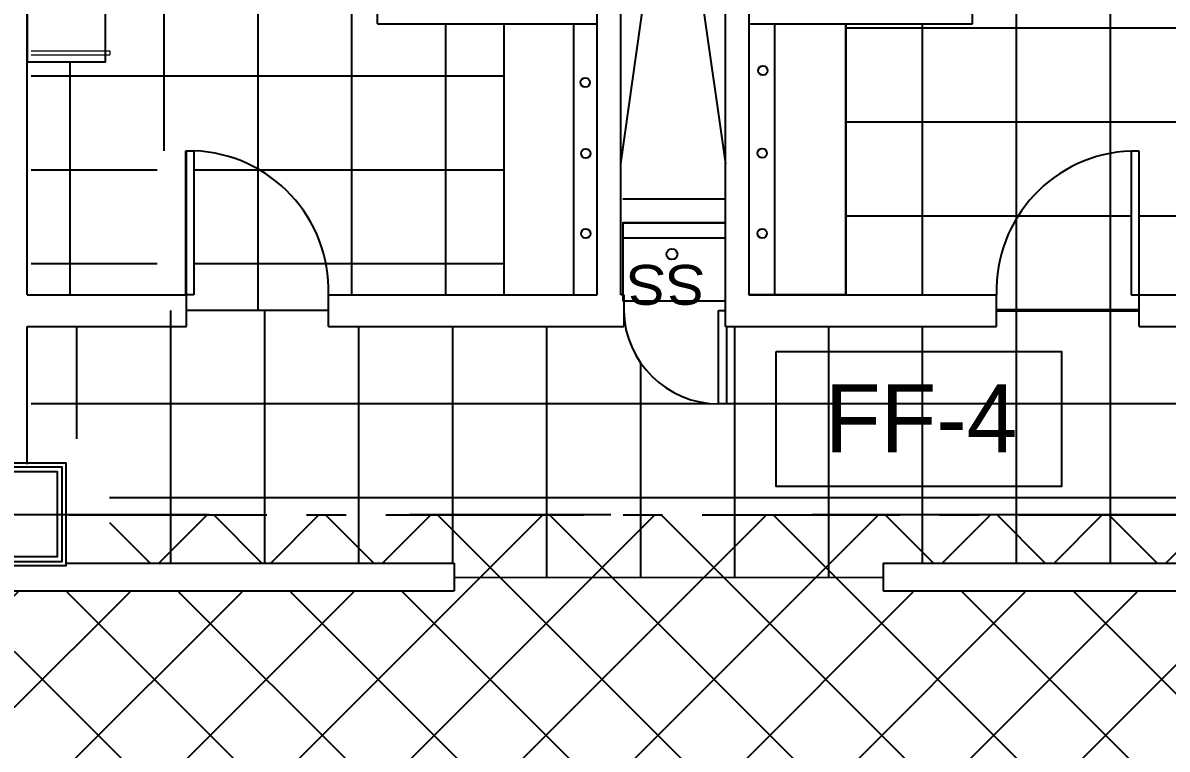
# Model space of a CAD drawing. Header units: millimetres. Extents: x 2148 to 2681, y 758 to 986.
# Drawn here: x 2612.526 to 2616.141, y 946.229 to 948.525 of the extents above; entities that cross this region are included whole.
import ezdxf

# ---------------------------------------------------------------- set-up
doc = ezdxf.new("R2010")
doc.units = ezdxf.units.MM
doc.linetypes.add('CENTER', pattern=[2, 1.25, -0.25, 0.25, -0.25])
doc.linetypes.add('CENTER2', pattern=[28.575, 19.05, -3.175, 3.175, -3.175])
for name, color, linetype in [('4', 4, 'Continuous'), ('COLUMN', 7, 'Continuous'), ('D', 1, 'Continuous'), ('DR', 7, 'Continuous'), ('ELAYOUT', 4, 'Continuous'), ('hacht', 8, 'Continuous'), ('HATCH', 8, 'Continuous'), ('S-COLS', 6, 'Continuous'), ('S_GRID LINES', 252, 'Continuous')]:
    doc.layers.add(name, color=color, linetype=linetype)
doc.styles.add('MMTX$0$ESMX$0$X-OPTA1D', font='x-opta1d')
pattern_1 = [(0, (42558.11878, 2063.27436), (0, 0.296875), []), (90, (42558.11878, 2063.27436), (-0.296875, 2e-17), [])]
pattern_2 = [(0, (82437.9097, 3047.26358), (0, 0.296875), []), (90, (82437.9097, 3047.26358), (-0.296875, 2e-17), [])]

msp = doc.modelspace()

# ---------------------------------------------------------------- hatches: boundary and pattern name
at = {"layer": 'D', "ltscale": 0.5}
h = msp.add_hatch(dxfattribs=at)
h.set_pattern_fill('NET', color=8, scale=2, angle=135, style=0)
h.set_pattern_definition([(135, (82133.1097, 3047.26358), (-0.1767766953, -0.1767766953), []), (225, (82133.1097, 3047.26358), (0.1767766953, -0.1767766953), [])])
h.paths.add_polyline_path([(2612.7996228, 946.969311), (2612.7996228, 946.8169233), (2613.8883764, 946.8169233), (2613.8883764, 946.7264349), (2612.4989709, 946.7264349), (2612.4989709, 945.4564674), (2616.9989709, 945.4564674), (2616.9989709, 946.7276861), (2616.8506564, 946.7276861), (2616.8506564, 946.7264349), (2616.3212811, 946.7264349), (2616.3212811, 946.7258152), (2615.2439429, 946.7258152), (2615.2439429, 946.8163036), (2615.2934318, 946.8163036), (2615.2934318, 946.8169233), (2616.7477563, 946.8169233), (2616.7477563, 946.969311)])
at = {"layer": 'hacht', "ltscale": 0.05}
h = msp.add_hatch(dxfattribs=at)
h.set_pattern_fill('NET', color=256, scale=2.375, style=0)
h.set_pattern_definition(pattern_2)
h.paths.add_polyline_path([(2613.4764025, 949.608491), (2613.5014025, 949.608491), (2613.5014025, 949.633491), (2613.9014025, 949.633491, 0.378950784), (2613.5014025, 950.008491), (2613.4764025, 950.008491), (2613.4764025, 950.4326617), (2613.4466668, 950.4326617), (2613.0466668, 950.4326617), (2612.55239, 950.4326617), (2612.55239, 950.3415499), (2612.7875558, 950.3415499), (2612.7875558, 949.9338362), (2612.8009959, 949.9338362), (2612.8009959, 949.9213362), (2612.7875558, 949.9213362), (2612.7875558, 949.4300491), (2612.8009959, 949.4300491), (2612.8009959, 949.4175491), (2612.7875558, 949.4175491), (2612.7875558, 948.9361779), (2612.8009959, 948.9361779), (2612.8009959, 948.9236779), (2612.7875558, 948.9236779), (2612.7875558, 948.4361779), (2612.8009959, 948.4361779), (2612.8009959, 948.4236779), (2612.7875558, 948.4236779), (2612.7875558, 948.4014659), (2612.55239, 948.4014659), (2612.55239, 947.6650508), (2612.9507242, 947.6650508), (2612.9507242, 948.1200508), (2612.9757242, 948.1200508, -0.413747252), (2613.4007242, 947.6650508), (2614.0464025, 947.6650508), (2614.0464025, 948.5215723), (2613.6464025, 948.5215723), (2613.6464025, 948.5929748), (2613.6714025, 948.5929748), (2613.6714025, 948.6179748), (2613.9714025, 948.6179748, 0.426384341), (2613.6723685, 948.8930369, 0.000859573), (2613.6714025, 948.8929748), (2613.6464025, 948.8929748), (2613.6464025, 949.0932632), (2613.6714025, 949.0932632), (2613.6714025, 949.1182632), (2613.9714025, 949.1182632, 0.426384341), (2613.6723685, 949.3933253, 0.000859573), (2613.6714025, 949.3932632), (2613.6464025, 949.3932632), (2613.6464025, 949.5227688), (2613.4764025, 949.5227688)])
h.paths.add_polyline_path([(2613.9484928, 950.2499078, -0.00112156), (2613.9490007, 950.2504881, 0.003321444)], flags=17)
h.paths.add_polyline_path([(2614.0411482, 950.1145375, 0.104398042), (2614.1404538, 950.1159242), (2614.2122846, 950.1363326), (2614.259526, 950.1500047), (2614.270425, 950.1591366), (2614.270425, 950.234482), (2614.2939905, 950.234482, -0.414213562), (2614.3153958, 950.2130768, -0.390007038), (2614.2957725, 950.1917458), (2614.2957725, 950.1621719), (2614.2890816, 950.1621719), (2614.2890816, 950.1916715), (2614.270425, 950.1916715), (2614.270425, 950.1591366), (2614.259526, 950.1500047), (2614.2122846, 950.1363326), (2614.1404538, 950.1159242, -0.104398042)])
h.paths.add_polyline_path([(2613.9490007, 950.1689134, -0.193537628), (2613.9344223, 950.2097007, 0.193537624), (2613.9490007, 950.1689134, 0.159895904), (2614.0413632, 950.1144903, -0.159895903)], flags=16)
h.paths.add_polyline_path([(2613.3267884, 949.0335802), (2612.8943399, 949.0335802), (2612.8943399, 948.8444669), (2613.3267884, 948.8444669)], flags=24)
h = msp.add_hatch(dxfattribs=at)
h.set_pattern_fill('NET', color=256, scale=2.375, style=0)
h.set_pattern_definition(pattern_1)
h.paths.add_polyline_path([(2616.9381473, 950.2784772), (2616.9485615, 950.2755184), (2616.9485615, 950.4326617), (2616.2411853, 950.4326617), (2615.8411853, 950.4326617), (2615.6907652, 950.4326617), (2615.6907652, 950.0269709), (2615.6654733, 950.0269709), (2615.6654733, 949.6519709), (2615.6714025, 949.6519709), (2615.6714025, 949.6269709), (2615.6964025, 949.6269709), (2615.6964025, 949.5227688), (2615.5264025, 949.5227688), (2615.5264025, 949.3934898), (2615.5014025, 949.3934898), (2615.5014025, 949.3932632, 0.42740056), (2615.2014025, 949.1182632), (2615.5014025, 949.1182632), (2615.5014025, 949.0932632), (2615.5264025, 949.0932632), (2615.5264025, 948.8929748), (2615.5014025, 948.8929748, 0.42740056), (2615.2014025, 948.6179748), (2615.5014025, 948.6179748), (2615.5014025, 948.5929748), (2615.5264025, 948.5929748), (2615.5264025, 948.5215723), (2615.1264025, 948.5215723), (2615.1264025, 947.6650508), (2615.6026428, 947.6650508, -0.413335285), (2616.027663, 948.1194311), (2616.052663, 948.1194311), (2616.052663, 947.6644311), (2616.7932707, 947.6644311), (2616.7932707, 948.9212242), (2616.7841243, 948.9212242), (2616.3932707, 948.9212242), (2616.3932707, 948.992007), (2616.4182707, 948.992007), (2616.4182707, 949.017007), (2616.7182707, 949.017007, 0.426384341), (2616.4192367, 949.292069, 0.000859573), (2616.4182707, 949.292007), (2616.3932707, 949.292007), (2616.3932707, 949.4922954), (2616.4182707, 949.4922954), (2616.4182707, 949.5172954), (2616.7182707, 949.5172954, 0.426384341), (2616.4192367, 949.7923574, 0.000859573), (2616.4182707, 949.7922954), (2616.3932707, 949.7922954), (2616.3932707, 950.0260031), (2616.4182707, 950.0260031), (2616.4182707, 949.946801), (2616.9485615, 949.946801), (2616.9485615, 950.0938831), (2616.9381473, 950.0909242, -0.104398042), (2616.8388416, 950.0895375, 0.104398042), (2616.9381473, 950.0909242), (2616.9485615, 950.0938831), (2616.9485615, 950.1514087, -0.009390409), (2616.9472834, 950.1479506, 0.009390409), (2616.9485615, 950.1514087), (2616.9485615, 950.2755184), (2616.9381473, 950.2784772, 0.104398042), (2616.8388416, 950.279864, 0.160717859), (2616.7461863, 950.2249078, 0.190093984), (2616.7321157, 950.1847007, -0.193537628), (2616.7466942, 950.2254881, -0.159567535), (2616.8388416, 950.279864, -0.104398042)])
h.paths.add_polyline_path([(2616.2194267, 948.9183036), (2615.7792749, 948.9183036), (2615.7792749, 948.7291903), (2616.2194267, 948.7291903)], flags=24)
h = msp.add_hatch(dxfattribs=at)
h.set_pattern_fill('NET', color=256, scale=2.375, style=0)
h.set_pattern_definition(pattern_2)
h.paths.add_polyline_path([(2613.4915675, 947.6150508), (2613.4915675, 947.6943736, 0.394389297), (2613.0665675, 948.1200508), (2613.0665675, 947.6650508), (2613.0431924, 947.6650508), (2613.0431924, 947.6150508)])
h = msp.add_hatch(dxfattribs=at)
h.set_pattern_fill('NET', color=256, scale=2.375, style=0)
h.set_pattern_definition(pattern_1)
h.paths.add_polyline_path([(2615.6026428, 947.6650508), (2615.602663, 947.6650508), (2615.602663, 947.6144311), (2616.052663, 947.6144311), (2616.052663, 947.6644311), (2616.027663, 947.6644311), (2616.027663, 948.1194311, 0.413335285)])
h = msp.add_hatch(dxfattribs=at)
h.set_pattern_fill('NET', color=256, scale=2.375, style=0)
h.set_pattern_definition(pattern_1)
edge = h.paths.add_edge_path()
edge.add_line((2612.7996228, 947.129801), (2612.7996228, 946.8162076))
edge.add_line((2612.7996228, 946.8162076), (2613.8884575, 946.8162076))
edge.add_line((2613.8884575, 946.8162076), (2613.8884575, 946.7709634))
edge.add_line((2613.8884575, 946.7709634), (2615.244024, 946.7703437))
edge.add_line((2615.244024, 946.7703437), (2615.244024, 946.8162076))
edge.add_line((2615.244024, 946.8162076), (2616.7587381, 946.8162076))
edge.add_line((2616.7587381, 946.8162076), (2616.7587381, 947.209311))
edge.add_line((2616.7587381, 947.209311), (2616.9485615, 947.209311))
edge.add_line((2616.9485615, 947.209311), (2616.9485615, 947.5644311))
edge.add_line((2616.9485615, 947.5644311), (2616.052663, 947.5644311))
edge.add_line((2616.052663, 947.5644311), (2616.052663, 947.6144311))
edge.add_line((2616.052663, 947.6144311), (2615.602663, 947.6144311))
edge.add_line((2615.602663, 947.6144311), (2615.602663, 947.5650508))
edge.add_line((2615.602663, 947.5650508), (2614.7494771, 947.5650508))
edge.add_line((2614.7494771, 947.5650508), (2614.7494771, 947.3200508))
edge.add_line((2614.7494771, 947.3200508), (2614.7244771, 947.3200508))
edge.add_arc((2614.725752, 947.6213897), 0.3013416, 181.2053348, 269.7575966, ccw=False)
edge.add_line((2614.4244771, 947.6150508), (2614.4244771, 947.5650508))
edge.add_line((2614.4244771, 947.5650508), (2613.4007242, 947.5650508))
edge.add_line((2613.4007242, 947.5650508), (2613.4007242, 947.6150508))
edge.add_line((2613.4007242, 947.6150508), (2612.9523491, 947.6150508))
edge.add_line((2612.9523491, 947.6150508), (2612.9523491, 947.5650508))
edge.add_line((2612.9523491, 947.5650508), (2612.55239, 947.5650508))
edge.add_line((2612.55239, 947.5650508), (2612.55239, 947.209311))
edge.add_line((2612.55239, 947.209311), (2612.7420441, 947.209311))
edge.add_line((2612.7420441, 947.209311), (2612.7420441, 947.129801))
edge.add_line((2612.7420441, 947.129801), (2612.7996228, 947.129801))

# ---------------------------------------------------------------- linework, layer by layer
at = {"color": 8, "ltscale": 0.05, "elevation": 0}
for points in [[(2612.53989, 948.4014659), (2612.7875558, 948.4014659), (2612.7875558, 950.3415499), (2612.53989, 950.3415499)], [(2614.8207652, 948.5215723), (2615.1264025, 948.5215723), (2615.1264025, 947.6650508), (2614.8207652, 947.6650508)]]:
    msp.add_lwpolyline(points, close=True, dxfattribs=at)
at = {"ltscale": 0.5, "elevation": 0}
msp.add_lwpolyline([(2614.9058797, 947.4862983), (2615.8080386, 947.4862983), (2615.8080386, 947.0592665), (2614.9058797, 947.0592665)], close=True, dxfattribs=at)
at = {"layer": '4', "color": 4, "linetype": 'ByBlock', "ltscale": 0.5}
for p, q in [((2612.53989, 947.6650508, 0), (2612.53989, 950.884321, 0)), ((2612.53989, 947.129801, 0), (2612.53989, 947.5650508, 0))]:
    msp.add_line(p, q, dxfattribs=at)
at = {"layer": 'COLUMN', "color": 4, "lineweight": -3, "ltscale": 0.05, "elevation": 0}
msp.add_lwpolyline([(2612.3370021, 947.1336496), (2612.6620021, 947.1336496), (2612.6620021, 946.8086496), (2612.3370021, 946.8086496)], close=True, dxfattribs=at)
at = {"layer": 'DR', "ltscale": 10}
for p, q in [((2613.6464025, 948.5215723, 0), (2613.6464025, 948.5929748, 0)), ((2613.6464025, 948.5215723, 0), (2614.3407652, 948.5215723, 0)), ((2614.0464025, 947.6650508, 0), (2614.0464025, 948.5215723, 0)), ((2614.2658141, 948.5215723, 0), (2614.2658141, 947.6650508, 0)), ((2614.8207652, 948.5215723, 0), (2615.5264025, 948.5215723, 0)), ((2614.9013536, 948.5215723, 0), (2614.9013536, 947.6650508, 0)), ((2615.1264025, 947.6650508, 0), (2615.1264025, 948.5215723, 0)), ((2613.0415675, 947.6650508, 0), (2613.0415675, 948.1200508, 0)), ((2613.0415675, 948.1200508, 0), (2613.0665675, 948.1200508, 0)), ((2613.0431924, 947.6650508, 0), (2613.0431924, 948.1200508, 0)), ((2613.0665675, 948.1200508, 0), (2613.0665675, 947.6650508, 0)), ((2616.052663, 948.1194311, 0), (2616.027663, 948.1194311, 0)), ((2616.027663, 948.1194311, 0), (2616.027663, 947.6644311, 0)), ((2616.052663, 947.6644311, 0), (2616.052663, 948.1194311, 0)), ((2614.4214025, 947.9680116, 0), (2614.7457652, 947.9680116, 0)), ((2614.4214025, 947.8446961, 0), (2614.7457652, 947.8446961, 0)), ((2613.0665675, 947.6650508, 0), (2613.0415675, 947.6650508, 0)), ((2616.027663, 947.6644311, 0), (2616.052663, 947.6644311, 0)), ((2613.4915675, 947.6150508, 0), (2613.0431924, 947.6150508, 0)), ((2614.7244771, 947.3200508, 0), (2614.7244771, 947.6150508, 0)), ((2614.7244771, 947.6150508, 0), (2614.7457652, 947.6150508, 0)), ((2615.602663, 947.6144311, 0), (2616.052663, 947.6144311, 0)), ((2614.7494771, 947.5650508, 0), (2614.7494771, 947.3200508, 0)), ((2614.7494771, 947.3200508, 0), (2614.7244771, 947.3200508, 0)), ((2615.244024, 946.7703437, 0), (2613.8884575, 946.7709634, 0))]:
    msp.add_line(p, q, dxfattribs=at)
at = {"layer": 'DR', "color": 7, "lineweight": 0, "ltscale": 0.5}
for p, q in [((2612.55239, 948.4361779, 0), (2612.8009959, 948.4361779, 0)), ((2612.8009959, 948.4361779, 0), (2612.8009959, 948.4236779, 0)), ((2612.55239, 948.4236779, 0), (2612.8009959, 948.4236779, 0))]:
    msp.add_line(p, q, dxfattribs=at)
at = {"layer": 'DR', "ltscale": 10, "elevation": 0}
msp.add_lwpolyline([(2614.4214025, 947.6456625), (2614.7457652, 947.6456625), (2614.7457652, 947.8930116), (2614.4214025, 947.8930116)], close=True, dxfattribs=at)
at = {"layer": 'DR', "ltscale": 10}
for centre in [(2614.864289, 948.3738488, 0), (2614.3028787, 948.3362364, 0), (2614.3048561, 948.1120788), (2614.8623116, 948.1125374), (2614.3048561, 947.8584988), (2614.8623116, 947.8589574)]:
    msp.add_circle(centre, 0.0149051, dxfattribs=at)
at = {"layer": 'ELAYOUT', "ltscale": 10}
for p, q in [((2614.3407652, 947.6650508, 0), (2614.3407652, 950.4326617, 0)), ((2614.4157652, 947.6650508, 0), (2614.4157652, 950.4326617, 0)), ((2614.7457652, 947.5650508, 0), (2614.7457652, 950.4326617, 0)), ((2614.8207652, 947.6650508, 0), (2614.8207652, 950.4326617, 0)), ((2612.53989, 947.6650508, 0), (2613.0431924, 947.6650508, 0)), ((2613.0431924, 947.5650508, 0), (2613.0431924, 947.6650508, 0)), ((2613.0431924, 947.5650508, 0), (2613.0431924, 947.6650508, 0)), ((2613.4915675, 947.6650508, 0), (2614.3407652, 947.6650508, 0)), ((2613.4915675, 947.5650508, 0), (2613.4915675, 947.6650508, 0)), ((2613.4915675, 947.5650508, 0), (2613.4915675, 947.6650508, 0)), ((2614.8207652, 947.6650508, 0), (2615.602663, 947.6650508, 0)), ((2615.602663, 947.5644311, 0), (2615.602663, 947.6644311, 0)), ((2616.052663, 947.6644311, 0), (2617.1429957, 947.6644311, 0)), ((2616.052663, 947.5644311, 0), (2616.052663, 947.6644311, 0)), ((2612.53989, 947.5650508, 0), (2613.0431924, 947.5650508, 0)), ((2613.4915675, 947.5650508, 0), (2614.4244771, 947.5650508, 0)), ((2614.4214025, 947.5650508, 0), (2614.4244771, 947.5650508, 0)), ((2614.7457652, 947.5650508, 0), (2615.602663, 947.5650508, 0)), ((2616.052663, 947.5644311, 0), (2617.1429957, 947.5644311, 0)), ((2612.6620021, 946.8162076, 0), (2613.8884575, 946.8162076, 0)), ((2612.6620021, 946.8162076, 0), (2613.8884575, 946.8162076, 0)), ((2613.8884575, 946.8162076, 0), (2613.8884575, 946.729311, 0)), ((2615.2439429, 946.8163036, 0), (2615.2439429, 946.729311, 0)), ((2615.244024, 946.8162076, 0), (2616.900019, 946.8162076, 0)), ((2615.244024, 946.8155879, 0), (2615.244024, 946.729311, 0)), ((2612.4610615, 946.729311, 0), (2613.8884575, 946.729311, 0)), ((2615.244024, 946.729311, 0), (2617.2387381, 946.729311, 0))]:
    msp.add_line(p, q, dxfattribs=at)
at = {"layer": 'ELAYOUT', "linetype": 'ByBlock', "ltscale": 0.5}
for p, q in [((2614.4214025, 947.8930116, 0), (2614.7457652, 947.8930116, 0)), ((2614.4244771, 947.6650508, 0), (2614.4157652, 947.6650508, 0)), ((2614.4244771, 947.6650508, 0), (2614.4244771, 947.5650508, 0))]:
    msp.add_line(p, q, dxfattribs=at)
msp.add_circle((2614.5771104, 947.7934503, 0), 0.0171442, dxfattribs=at)
at = {"layer": 'hacht', "ltscale": 0.05}
msp.add_line((2615.5264025, 948.5215723, 0), (2615.5264025, 948.5929748, 0), dxfattribs=at)
at = {"layer": 'HATCH', "linetype": 'ByBlock', "ltscale": 0.5}
for p, q in [((2614.4116511, 950.4326617, 0), (2614.7457652, 948.0795394, 0)), ((2614.4157652, 948.0795394, 0), (2614.7457652, 950.4298256, 0)), ((2613.4915675, 947.6150508, 0), (2613.0431924, 947.6150508, 0))]:
    msp.add_line(p, q, dxfattribs=at)
at = {"layer": 'HATCH', "color": 8, "linetype": 'CENTER', "ltscale": 0.5}
msp.add_line((2612.6725904, 946.9693118, 0), (2616.8296106, 946.9693118, 0), dxfattribs=at)
at = {"layer": 'HATCH', "linetype": 'ByBlock', "ltscale": 0.5}
for centre, radius, start, end in [((2613.051205, 947.6797122, 0), 0.4406065, 358.0931083, 88.0018737), ((2616.0430256, 947.6790925, 0), 0.4406065, 91.9981263, 181.9068917), ((2614.725752, 947.6213897, 0), 0.3013416, 181.205335, 269.7575966)]:
    msp.add_arc(centre, radius, start, end, dxfattribs=at)
at = {"layer": 'S-COLS', "ltscale": 0.5, "elevation": 0}
for points in [[(2612.3495021, 947.1211496), (2612.6495021, 947.1211496), (2612.6495021, 946.8211496), (2612.3495021, 946.8211496)], [(2612.3645021, 947.1061496), (2612.6345021, 947.1061496), (2612.6345021, 946.8361496), (2612.3645021, 946.8361496)]]:
    msp.add_lwpolyline(points, close=True, dxfattribs=at)
at = {"layer": 'S_GRID LINES', "linetype": 'CENTER2', "ltscale": 0.2}
msp.add_line((2630.258657, 946.969311), (2595.7518229, 946.969311), dxfattribs=at)

# ---------------------------------------------------------------- texts
at = {"color": 2, "style": 'MMTX$0$ESMX$0$X-OPTA1D', "text_generation_flag": 6, "width": 1.1}
msp.add_text('SS', height=0.126, dxfattribs=at).set_placement((2614.6823117, 947.7596308, 0))
at = {"color": 2, "insert": (2615.3641619, 947.2745241, 0), "char_height": 0.21537251, "width": 3.970154439, "attachment_point": 5, "style": 'MMTX$0$ESMX$0$X-OPTA1D'}
msp.add_mtext('FF-4', dxfattribs=at)

doc.saveas('drawing.dxf')
